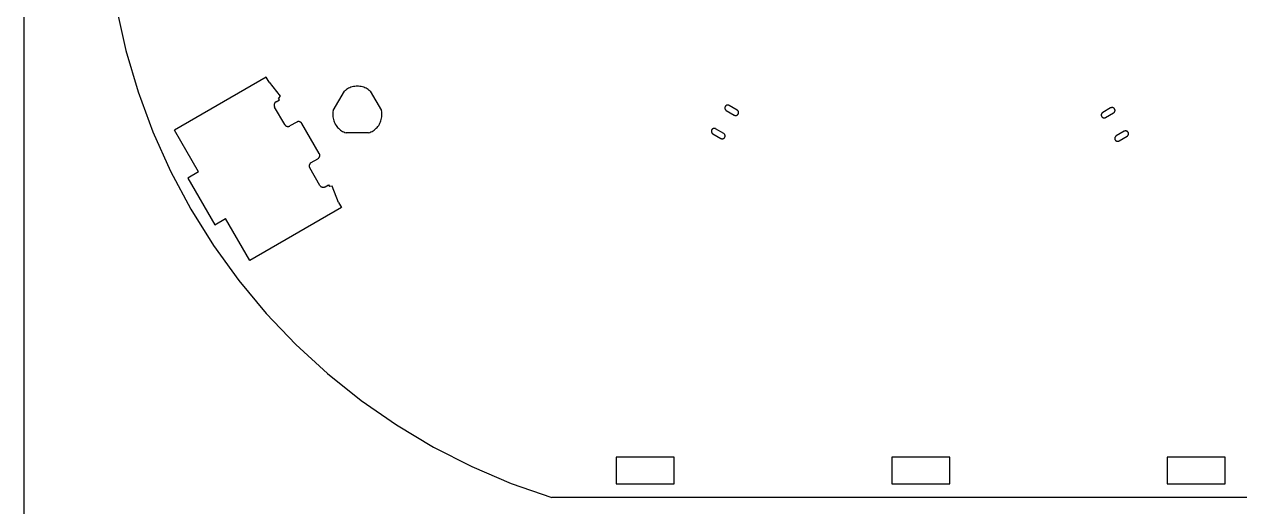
# Model space of a CAD drawing. Extents: x -22.1 to 21.9, y -13.2 to 13.2.
# Drawn here: x -22.09 to -9.67, y -4.43 to 0.51 of the extents above; entities that cross this region are included whole.
import ezdxf

# ---------------------------------------------------------------- set-up
doc = ezdxf.new("R2010")
doc.units = 0
doc.header["$MEASUREMENT"] = 0
doc.layers.get('0').update_dxf_attribs({"linetype": 'CONTINUOUS'})

msp = doc.modelspace()

# ---------------------------------------------------------------- linework, layer by layer
for p, q in [((-22.093, -13.183), (-22.093, 12.848)), ((-21.15, 0.669), (-21.055, 0.239)), ((-21.055, 0.239), (-20.93, -0.182)), ((-19.62, -0.033), (-20.558, -0.575)), ((-19.591, -0.085), (-19.62, -0.033)), ((-19.591, -0.085), (-19.477, -0.226)), ((-20.93, -0.182), (-20.778, -0.594)), ((-19.477, -0.226), (-19.496, -0.249)), ((-18.935, -0.375), (-18.821, -0.177)), ((-18.811, -0.168), (-18.821, -0.177)), ((-18.8, -0.16), (-18.811, -0.168)), ((-18.789, -0.153), (-18.8, -0.16)), ((-18.778, -0.147), (-18.789, -0.153)), ((-18.766, -0.141), (-18.778, -0.147)), ((-18.754, -0.136), (-18.766, -0.141)), ((-18.741, -0.132), (-18.754, -0.136)), ((-18.728, -0.129), (-18.741, -0.132)), ((-18.715, -0.127), (-18.728, -0.129)), ((-18.702, -0.125), (-18.715, -0.127)), ((-18.689, -0.125), (-18.702, -0.125)), ((-18.676, -0.125), (-18.689, -0.125)), ((-18.663, -0.127), (-18.676, -0.125)), ((-18.65, -0.129), (-18.663, -0.127)), ((-18.637, -0.132), (-18.65, -0.129)), ((-18.624, -0.136), (-18.637, -0.132)), ((-18.612, -0.141), (-18.624, -0.136)), ((-18.6, -0.147), (-18.612, -0.141)), ((-18.588, -0.153), (-18.6, -0.147)), ((-18.577, -0.16), (-18.588, -0.153)), ((-18.567, -0.168), (-18.577, -0.16)), ((-18.557, -0.177), (-18.567, -0.168)), ((-18.557, -0.177), (-18.442, -0.375)), ((-19.539, -0.311), (-19.54, -0.313)), ((-19.54, -0.313), (-19.54, -0.316)), ((-19.54, -0.316), (-19.54, -0.318)), ((-19.54, -0.318), (-19.54, -0.321)), ((-19.54, -0.321), (-19.54, -0.324)), ((-19.54, -0.324), (-19.539, -0.327)), ((-19.538, -0.308), (-19.539, -0.311)), ((-19.539, -0.327), (-19.539, -0.329)), ((-19.539, -0.329), (-19.538, -0.332)), ((-19.537, -0.305), (-19.538, -0.308)), ((-19.538, -0.332), (-19.537, -0.334)), ((-19.536, -0.303), (-19.537, -0.305)), ((-19.537, -0.334), (-19.536, -0.337)), ((-19.535, -0.3), (-19.536, -0.303)), ((-19.536, -0.337), (-19.535, -0.339)), ((-19.534, -0.298), (-19.535, -0.3)), ((-19.431, -0.518), (-19.535, -0.339)), ((-19.532, -0.296), (-19.534, -0.298)), ((-19.531, -0.294), (-19.532, -0.296)), ((-19.529, -0.292), (-19.531, -0.294)), ((-19.527, -0.29), (-19.529, -0.292)), ((-19.525, -0.288), (-19.527, -0.29)), ((-19.523, -0.287), (-19.525, -0.288)), ((-19.52, -0.285), (-19.523, -0.287)), ((-19.52, -0.285), (-19.486, -0.266)), ((-19.486, -0.266), (-19.496, -0.249)), ((-14.932, -0.341), (-14.933, -0.342)), ((-14.933, -0.342), (-14.933, -0.344)), ((-14.933, -0.344), (-14.933, -0.346)), ((-14.933, -0.346), (-14.933, -0.348)), ((-14.933, -0.348), (-14.933, -0.35)), ((-14.933, -0.35), (-14.933, -0.352)), ((-14.933, -0.352), (-14.933, -0.354)), ((-14.933, -0.354), (-14.932, -0.356)), ((-14.931, -0.337), (-14.932, -0.339)), ((-14.932, -0.339), (-14.932, -0.341)), ((-14.932, -0.356), (-14.932, -0.358)), ((-14.932, -0.358), (-14.931, -0.36)), ((-14.93, -0.335), (-14.931, -0.337)), ((-14.931, -0.36), (-14.93, -0.361)), ((-14.929, -0.333), (-14.93, -0.335)), ((-14.93, -0.361), (-14.929, -0.363)), ((-14.928, -0.332), (-14.929, -0.333)), ((-14.929, -0.363), (-14.928, -0.365)), ((-14.927, -0.33), (-14.928, -0.332)), ((-14.928, -0.365), (-14.927, -0.366)), ((-14.926, -0.329), (-14.927, -0.33)), ((-14.927, -0.366), (-14.926, -0.368)), ((-14.925, -0.327), (-14.926, -0.329)), ((-14.926, -0.368), (-14.925, -0.369)), ((-14.923, -0.326), (-14.925, -0.327)), ((-14.925, -0.369), (-14.923, -0.37)), ((-14.922, -0.325), (-14.923, -0.326)), ((-14.923, -0.37), (-14.922, -0.372)), ((-14.92, -0.324), (-14.922, -0.325)), ((-14.922, -0.372), (-14.92, -0.373)), ((-14.919, -0.323), (-14.92, -0.324)), ((-14.917, -0.322), (-14.919, -0.323)), ((-14.915, -0.321), (-14.917, -0.322)), ((-14.913, -0.32), (-14.915, -0.321)), ((-14.912, -0.32), (-14.913, -0.32)), ((-14.91, -0.319), (-14.912, -0.32)), ((-14.908, -0.319), (-14.91, -0.319)), ((-14.906, -0.319), (-14.908, -0.319)), ((-14.904, -0.319), (-14.906, -0.319)), ((-14.902, -0.319), (-14.904, -0.319)), ((-14.9, -0.319), (-14.902, -0.319)), ((-14.898, -0.319), (-14.9, -0.319)), ((-14.896, -0.32), (-14.898, -0.319)), ((-14.894, -0.32), (-14.896, -0.32)), ((-14.893, -0.321), (-14.894, -0.32)), ((-14.891, -0.322), (-14.893, -0.321)), ((-14.889, -0.323), (-14.891, -0.322)), ((-14.807, -0.37), (-14.889, -0.323)), ((-14.806, -0.371), (-14.807, -0.37)), ((-14.804, -0.372), (-14.806, -0.371)), ((-14.803, -0.373), (-14.804, -0.372)), ((-10.99, -0.348), (-11.071, -0.395)), ((-10.988, -0.347), (-10.99, -0.348)), ((-10.986, -0.346), (-10.988, -0.347)), ((-10.984, -0.346), (-10.986, -0.346)), ((-10.982, -0.345), (-10.984, -0.346)), ((-10.981, -0.345), (-10.982, -0.345)), ((-10.979, -0.344), (-10.981, -0.345)), ((-10.977, -0.344), (-10.979, -0.344)), ((-10.975, -0.344), (-10.977, -0.344)), ((-10.973, -0.344), (-10.975, -0.344)), ((-10.971, -0.344), (-10.973, -0.344)), ((-10.969, -0.345), (-10.971, -0.344)), ((-10.967, -0.345), (-10.969, -0.345)), ((-10.965, -0.346), (-10.967, -0.345)), ((-10.963, -0.346), (-10.965, -0.346)), ((-10.962, -0.347), (-10.963, -0.346)), ((-10.96, -0.348), (-10.962, -0.347)), ((-10.958, -0.349), (-10.96, -0.348)), ((-10.957, -0.35), (-10.958, -0.349)), ((-10.955, -0.351), (-10.957, -0.35)), ((-10.954, -0.353), (-10.955, -0.351)), ((-10.953, -0.354), (-10.954, -0.353)), ((-10.951, -0.356), (-10.953, -0.354)), ((-10.95, -0.357), (-10.951, -0.356)), ((-10.949, -0.359), (-10.95, -0.357)), ((-10.948, -0.361), (-10.949, -0.359)), ((-10.947, -0.362), (-10.948, -0.361)), ((-10.947, -0.364), (-10.947, -0.362)), ((-10.946, -0.366), (-10.947, -0.364)), ((-10.946, -0.368), (-10.946, -0.366)), ((-10.945, -0.37), (-10.946, -0.368)), ((-10.945, -0.372), (-10.945, -0.37)), ((-10.945, -0.374), (-10.945, -0.372)), ((-19.309, -0.493), (-19.378, -0.532)), ((-19.307, -0.492), (-19.309, -0.493)), ((-19.305, -0.491), (-19.307, -0.492)), ((-19.302, -0.49), (-19.305, -0.491)), ((-19.3, -0.489), (-19.302, -0.49)), ((-19.297, -0.488), (-19.3, -0.489)), ((-19.294, -0.488), (-19.297, -0.488)), ((-19.292, -0.488), (-19.294, -0.488)), ((-19.289, -0.488), (-19.292, -0.488)), ((-19.286, -0.488), (-19.289, -0.488)), ((-19.284, -0.488), (-19.286, -0.488)), ((-19.281, -0.489), (-19.284, -0.488)), ((-19.278, -0.49), (-19.281, -0.489)), ((-19.276, -0.49), (-19.278, -0.49)), ((-19.273, -0.491), (-19.276, -0.49)), ((-19.271, -0.493), (-19.273, -0.491)), ((-19.269, -0.494), (-19.271, -0.493)), ((-19.266, -0.496), (-19.269, -0.494)), ((-19.264, -0.497), (-19.266, -0.496)), ((-18.939, -0.401), (-18.94, -0.414)), ((-18.94, -0.414), (-18.94, -0.427)), ((-18.94, -0.427), (-18.939, -0.44)), ((-18.938, -0.388), (-18.939, -0.401)), ((-18.939, -0.44), (-18.937, -0.453)), ((-18.935, -0.375), (-18.938, -0.388)), ((-18.937, -0.453), (-18.934, -0.466)), ((-18.934, -0.466), (-18.93, -0.479)), ((-18.93, -0.479), (-18.926, -0.491)), ((-18.926, -0.491), (-18.92, -0.503)), ((-18.458, -0.503), (-18.452, -0.491)), ((-18.452, -0.491), (-18.448, -0.479)), ((-18.448, -0.479), (-18.444, -0.466)), ((-18.444, -0.466), (-18.441, -0.453)), ((-18.44, -0.388), (-18.442, -0.375)), ((-18.441, -0.453), (-18.439, -0.44)), ((-18.438, -0.401), (-18.44, -0.388)), ((-18.439, -0.44), (-18.438, -0.427)), ((-18.438, -0.414), (-18.438, -0.401)), ((-18.438, -0.427), (-18.438, -0.414)), ((-14.92, -0.373), (-14.919, -0.374)), ((-14.919, -0.374), (-14.837, -0.421)), ((-14.837, -0.421), (-14.835, -0.422)), ((-14.835, -0.422), (-14.833, -0.423)), ((-14.833, -0.423), (-14.832, -0.423)), ((-14.832, -0.423), (-14.83, -0.424)), ((-14.83, -0.424), (-14.828, -0.424)), ((-14.828, -0.424), (-14.826, -0.425)), ((-14.826, -0.425), (-14.824, -0.425)), ((-14.824, -0.425), (-14.822, -0.425)), ((-14.822, -0.425), (-14.82, -0.425)), ((-14.82, -0.425), (-14.818, -0.425)), ((-14.818, -0.425), (-14.816, -0.424)), ((-14.816, -0.424), (-14.814, -0.424)), ((-14.814, -0.424), (-14.813, -0.423)), ((-14.813, -0.423), (-14.811, -0.423)), ((-14.811, -0.423), (-14.809, -0.422)), ((-14.809, -0.422), (-14.807, -0.421)), ((-14.807, -0.421), (-14.806, -0.42)), ((-14.806, -0.42), (-14.804, -0.419)), ((-14.804, -0.419), (-14.803, -0.418)), ((-14.801, -0.375), (-14.803, -0.373)), ((-14.803, -0.418), (-14.801, -0.416)), ((-14.8, -0.376), (-14.801, -0.375)), ((-14.801, -0.416), (-14.8, -0.415)), ((-14.799, -0.378), (-14.8, -0.376)), ((-14.8, -0.415), (-14.799, -0.413)), ((-14.797, -0.379), (-14.799, -0.378)), ((-14.799, -0.413), (-14.797, -0.412)), ((-14.796, -0.381), (-14.797, -0.379)), ((-14.797, -0.412), (-14.796, -0.41)), ((-14.796, -0.382), (-14.796, -0.381)), ((-14.795, -0.384), (-14.796, -0.382)), ((-14.796, -0.409), (-14.795, -0.407)), ((-14.796, -0.41), (-14.796, -0.409)), ((-14.794, -0.386), (-14.795, -0.384)), ((-14.795, -0.407), (-14.794, -0.405)), ((-14.794, -0.388), (-14.794, -0.386)), ((-14.793, -0.39), (-14.794, -0.388)), ((-14.794, -0.403), (-14.793, -0.401)), ((-14.794, -0.405), (-14.794, -0.403)), ((-14.793, -0.392), (-14.793, -0.39)), ((-14.793, -0.394), (-14.793, -0.392)), ((-14.793, -0.395), (-14.793, -0.394)), ((-14.793, -0.397), (-14.793, -0.395)), ((-14.793, -0.399), (-14.793, -0.397)), ((-14.793, -0.401), (-14.793, -0.399)), ((-11.085, -0.413), (-11.086, -0.415)), ((-11.086, -0.415), (-11.086, -0.417)), ((-11.086, -0.417), (-11.086, -0.419)), ((-11.086, -0.419), (-11.086, -0.421)), ((-11.086, -0.421), (-11.086, -0.423)), ((-11.086, -0.423), (-11.086, -0.425)), ((-11.086, -0.425), (-11.086, -0.427)), ((-11.086, -0.427), (-11.085, -0.428)), ((-11.084, -0.41), (-11.085, -0.411)), ((-11.085, -0.411), (-11.085, -0.413)), ((-11.085, -0.428), (-11.085, -0.43)), ((-11.085, -0.43), (-11.084, -0.432)), ((-11.083, -0.408), (-11.084, -0.41)), ((-11.084, -0.432), (-11.083, -0.434)), ((-11.082, -0.406), (-11.083, -0.408)), ((-11.083, -0.434), (-11.082, -0.436)), ((-11.081, -0.404), (-11.082, -0.406)), ((-11.082, -0.436), (-11.081, -0.437)), ((-11.08, -0.403), (-11.081, -0.404)), ((-11.081, -0.437), (-11.08, -0.439)), ((-11.079, -0.401), (-11.08, -0.403)), ((-11.08, -0.439), (-11.079, -0.44)), ((-11.077, -0.4), (-11.079, -0.401)), ((-11.079, -0.44), (-11.077, -0.442)), ((-11.076, -0.399), (-11.077, -0.4)), ((-11.077, -0.442), (-11.076, -0.443)), ((-11.075, -0.397), (-11.076, -0.399)), ((-11.076, -0.443), (-11.075, -0.444)), ((-11.073, -0.396), (-11.075, -0.397)), ((-11.075, -0.444), (-11.073, -0.445)), ((-11.071, -0.395), (-11.073, -0.396)), ((-11.073, -0.445), (-11.071, -0.446)), ((-11.071, -0.446), (-11.07, -0.447)), ((-11.07, -0.447), (-11.068, -0.448)), ((-11.068, -0.448), (-11.066, -0.449)), ((-11.066, -0.449), (-11.064, -0.449)), ((-11.064, -0.449), (-11.062, -0.45)), ((-11.062, -0.45), (-11.06, -0.45)), ((-11.06, -0.45), (-11.059, -0.45)), ((-11.059, -0.45), (-11.057, -0.45)), ((-11.057, -0.45), (-11.055, -0.45)), ((-11.055, -0.45), (-11.053, -0.45)), ((-11.053, -0.45), (-11.051, -0.45)), ((-11.051, -0.45), (-11.049, -0.449)), ((-11.049, -0.449), (-11.047, -0.449)), ((-11.047, -0.449), (-11.045, -0.448)), ((-11.045, -0.448), (-11.044, -0.447)), ((-11.044, -0.447), (-11.042, -0.446)), ((-11.042, -0.446), (-10.96, -0.399)), ((-10.96, -0.399), (-10.958, -0.398)), ((-10.958, -0.398), (-10.957, -0.397)), ((-10.957, -0.397), (-10.955, -0.396)), ((-10.955, -0.396), (-10.954, -0.394)), ((-10.954, -0.394), (-10.953, -0.393)), ((-10.953, -0.393), (-10.951, -0.392)), ((-10.951, -0.392), (-10.95, -0.39)), ((-10.95, -0.39), (-10.949, -0.388)), ((-10.949, -0.388), (-10.948, -0.387)), ((-10.948, -0.387), (-10.947, -0.385)), ((-10.947, -0.383), (-10.946, -0.381)), ((-10.947, -0.385), (-10.947, -0.383)), ((-10.946, -0.379), (-10.945, -0.377)), ((-10.946, -0.381), (-10.946, -0.379)), ((-10.945, -0.376), (-10.945, -0.374)), ((-10.945, -0.377), (-10.945, -0.376)), ((-20.778, -0.594), (-20.598, -0.995)), ((-20.311, -1.003), (-20.558, -0.575)), ((-19.431, -0.518), (-19.43, -0.52)), ((-19.43, -0.52), (-19.428, -0.523)), ((-19.428, -0.523), (-19.427, -0.525)), ((-19.427, -0.525), (-19.425, -0.527)), ((-19.425, -0.527), (-19.423, -0.528)), ((-19.423, -0.528), (-19.421, -0.53)), ((-19.421, -0.53), (-19.419, -0.532)), ((-19.419, -0.532), (-19.416, -0.533)), ((-19.416, -0.533), (-19.414, -0.534)), ((-19.414, -0.534), (-19.411, -0.535)), ((-19.411, -0.535), (-19.409, -0.536)), ((-19.409, -0.536), (-19.406, -0.537)), ((-19.406, -0.537), (-19.404, -0.537)), ((-19.404, -0.537), (-19.401, -0.538)), ((-19.401, -0.538), (-19.398, -0.538)), ((-19.398, -0.538), (-19.396, -0.538)), ((-19.396, -0.538), (-19.393, -0.538)), ((-19.393, -0.538), (-19.39, -0.537)), ((-19.39, -0.537), (-19.388, -0.537)), ((-19.388, -0.537), (-19.385, -0.536)), ((-19.385, -0.536), (-19.382, -0.535)), ((-19.382, -0.535), (-19.38, -0.534)), ((-19.38, -0.534), (-19.378, -0.532)), ((-19.262, -0.499), (-19.264, -0.497)), ((-19.26, -0.501), (-19.262, -0.499)), ((-19.259, -0.503), (-19.26, -0.501)), ((-19.257, -0.505), (-19.259, -0.503)), ((-19.256, -0.508), (-19.257, -0.505)), ((-19.079, -0.814), (-19.256, -0.508)), ((-18.92, -0.503), (-18.914, -0.515)), ((-18.914, -0.515), (-18.907, -0.526)), ((-18.907, -0.526), (-18.899, -0.537)), ((-18.899, -0.537), (-18.891, -0.547)), ((-18.891, -0.547), (-18.882, -0.556)), ((-18.882, -0.556), (-18.872, -0.565)), ((-18.872, -0.565), (-18.862, -0.574)), ((-18.862, -0.574), (-18.851, -0.581)), ((-18.851, -0.581), (-18.84, -0.588)), ((-18.84, -0.588), (-18.828, -0.594)), ((-18.828, -0.594), (-18.816, -0.599)), ((-18.816, -0.599), (-18.803, -0.603)), ((-18.575, -0.603), (-18.803, -0.603)), ((-18.575, -0.603), (-18.562, -0.599)), ((-18.562, -0.599), (-18.55, -0.594)), ((-18.55, -0.594), (-18.538, -0.588)), ((-18.538, -0.588), (-18.527, -0.581)), ((-18.527, -0.581), (-18.516, -0.574)), ((-18.516, -0.574), (-18.506, -0.565)), ((-18.506, -0.565), (-18.496, -0.556)), ((-18.496, -0.556), (-18.487, -0.547)), ((-18.487, -0.547), (-18.479, -0.537)), ((-18.479, -0.537), (-18.471, -0.526)), ((-18.471, -0.526), (-18.464, -0.515)), ((-18.464, -0.515), (-18.458, -0.503)), ((-15.07, -0.58), (-15.071, -0.582)), ((-15.071, -0.582), (-15.071, -0.584)), ((-15.071, -0.584), (-15.071, -0.586)), ((-15.071, -0.586), (-15.071, -0.588)), ((-15.071, -0.588), (-15.071, -0.59)), ((-15.071, -0.59), (-15.071, -0.592)), ((-15.071, -0.592), (-15.07, -0.594)), ((-15.069, -0.577), (-15.07, -0.578)), ((-15.07, -0.578), (-15.07, -0.58)), ((-15.07, -0.594), (-15.07, -0.596)), ((-15.07, -0.596), (-15.069, -0.598)), ((-15.068, -0.573), (-15.069, -0.575)), ((-15.069, -0.575), (-15.069, -0.577)), ((-15.069, -0.598), (-15.068, -0.6)), ((-15.067, -0.571), (-15.068, -0.573)), ((-15.068, -0.6), (-15.067, -0.601)), ((-15.066, -0.57), (-15.067, -0.571)), ((-15.067, -0.601), (-15.066, -0.603)), ((-15.064, -0.568), (-15.066, -0.57)), ((-15.066, -0.603), (-15.065, -0.605)), ((-15.065, -0.605), (-15.064, -0.606)), ((-15.063, -0.567), (-15.064, -0.568)), ((-15.064, -0.606), (-15.063, -0.608)), ((-15.062, -0.565), (-15.063, -0.567)), ((-15.063, -0.608), (-15.061, -0.609)), ((-15.06, -0.564), (-15.062, -0.565)), ((-15.061, -0.609), (-15.06, -0.61)), ((-15.059, -0.563), (-15.06, -0.564)), ((-15.06, -0.61), (-15.058, -0.611)), ((-15.057, -0.562), (-15.059, -0.563)), ((-15.058, -0.611), (-15.056, -0.612)), ((-15.055, -0.561), (-15.057, -0.562)), ((-15.056, -0.612), (-14.975, -0.66)), ((-15.054, -0.56), (-15.055, -0.561)), ((-15.052, -0.559), (-15.054, -0.56)), ((-15.05, -0.559), (-15.052, -0.559)), ((-15.048, -0.558), (-15.05, -0.559)), ((-15.046, -0.558), (-15.048, -0.558)), ((-15.044, -0.557), (-15.046, -0.558)), ((-15.042, -0.557), (-15.044, -0.557)), ((-15.04, -0.557), (-15.042, -0.557)), ((-15.038, -0.558), (-15.04, -0.557)), ((-15.036, -0.558), (-15.038, -0.558)), ((-15.034, -0.558), (-15.036, -0.558)), ((-15.032, -0.559), (-15.034, -0.558)), ((-15.03, -0.56), (-15.032, -0.559)), ((-15.029, -0.56), (-15.03, -0.56)), ((-15.027, -0.561), (-15.029, -0.56)), ((-14.945, -0.609), (-15.027, -0.561)), ((-14.943, -0.61), (-14.945, -0.609)), ((-14.942, -0.611), (-14.943, -0.61)), ((-14.94, -0.612), (-14.942, -0.611)), ((-14.939, -0.613), (-14.94, -0.612)), ((-14.938, -0.615), (-14.939, -0.613)), ((-14.936, -0.616), (-14.938, -0.615)), ((-14.935, -0.618), (-14.936, -0.616)), ((-14.934, -0.62), (-14.935, -0.618)), ((-14.933, -0.621), (-14.934, -0.62)), ((-10.852, -0.587), (-10.934, -0.634)), ((-10.85, -0.586), (-10.852, -0.587)), ((-10.848, -0.585), (-10.85, -0.586)), ((-10.846, -0.584), (-10.848, -0.585)), ((-10.844, -0.584), (-10.846, -0.584)), ((-10.843, -0.583), (-10.844, -0.584)), ((-10.841, -0.583), (-10.843, -0.583)), ((-10.839, -0.583), (-10.841, -0.583)), ((-10.837, -0.583), (-10.839, -0.583)), ((-10.835, -0.583), (-10.837, -0.583)), ((-10.833, -0.583), (-10.835, -0.583)), ((-10.831, -0.583), (-10.833, -0.583)), ((-10.829, -0.584), (-10.831, -0.583)), ((-10.827, -0.584), (-10.829, -0.584)), ((-10.825, -0.585), (-10.827, -0.584)), ((-10.823, -0.586), (-10.825, -0.585)), ((-10.822, -0.587), (-10.823, -0.586)), ((-10.82, -0.588), (-10.822, -0.587)), ((-10.818, -0.589), (-10.82, -0.588)), ((-10.817, -0.591), (-10.818, -0.589)), ((-10.816, -0.592), (-10.817, -0.591)), ((-10.814, -0.593), (-10.816, -0.592)), ((-10.813, -0.595), (-10.814, -0.593)), ((-10.812, -0.597), (-10.813, -0.595)), ((-10.811, -0.598), (-10.812, -0.597)), ((-10.81, -0.6), (-10.811, -0.598)), ((-10.809, -0.602), (-10.81, -0.6)), ((-10.809, -0.604), (-10.809, -0.602)), ((-10.808, -0.606), (-10.809, -0.604)), ((-10.809, -0.621), (-10.808, -0.619)), ((-10.808, -0.608), (-10.808, -0.606)), ((-10.808, -0.61), (-10.808, -0.608)), ((-10.807, -0.612), (-10.808, -0.61)), ((-10.808, -0.616), (-10.807, -0.614)), ((-10.808, -0.617), (-10.808, -0.616)), ((-10.808, -0.619), (-10.808, -0.617)), ((-10.807, -0.614), (-10.807, -0.612)), ((-14.975, -0.66), (-14.973, -0.661)), ((-14.973, -0.661), (-14.971, -0.661)), ((-14.971, -0.661), (-14.969, -0.662)), ((-14.969, -0.662), (-14.967, -0.663)), ((-14.967, -0.663), (-14.965, -0.663)), ((-14.965, -0.663), (-14.963, -0.663)), ((-14.963, -0.663), (-14.961, -0.664)), ((-14.961, -0.664), (-14.96, -0.664)), ((-14.96, -0.664), (-14.958, -0.664)), ((-14.958, -0.664), (-14.956, -0.663)), ((-14.956, -0.663), (-14.954, -0.663)), ((-14.954, -0.663), (-14.952, -0.663)), ((-14.952, -0.663), (-14.95, -0.662)), ((-14.95, -0.662), (-14.948, -0.661)), ((-14.948, -0.661), (-14.946, -0.66)), ((-14.946, -0.66), (-14.945, -0.659)), ((-14.945, -0.659), (-14.943, -0.658)), ((-14.943, -0.658), (-14.941, -0.657)), ((-14.941, -0.657), (-14.94, -0.656)), ((-14.94, -0.656), (-14.938, -0.654)), ((-14.938, -0.654), (-14.937, -0.653)), ((-14.937, -0.653), (-14.936, -0.651)), ((-14.936, -0.651), (-14.935, -0.65)), ((-14.935, -0.65), (-14.934, -0.648)), ((-14.934, -0.648), (-14.933, -0.646)), ((-14.932, -0.623), (-14.933, -0.621)), ((-14.933, -0.646), (-14.932, -0.644)), ((-14.932, -0.625), (-14.932, -0.623)), ((-14.931, -0.627), (-14.932, -0.625)), ((-14.932, -0.643), (-14.931, -0.641)), ((-14.932, -0.644), (-14.932, -0.643)), ((-14.931, -0.629), (-14.931, -0.627)), ((-14.93, -0.631), (-14.931, -0.629)), ((-14.931, -0.639), (-14.93, -0.637)), ((-14.931, -0.641), (-14.931, -0.639)), ((-14.93, -0.633), (-14.93, -0.631)), ((-14.93, -0.635), (-14.93, -0.633)), ((-14.93, -0.637), (-14.93, -0.635)), ((-10.947, -0.652), (-10.948, -0.654)), ((-10.948, -0.654), (-10.948, -0.656)), ((-10.948, -0.656), (-10.948, -0.658)), ((-10.948, -0.658), (-10.948, -0.66)), ((-10.948, -0.66), (-10.948, -0.662)), ((-10.948, -0.662), (-10.948, -0.664)), ((-10.948, -0.664), (-10.948, -0.666)), ((-10.948, -0.666), (-10.947, -0.668)), ((-10.946, -0.649), (-10.947, -0.65)), ((-10.947, -0.65), (-10.947, -0.652)), ((-10.947, -0.668), (-10.946, -0.67)), ((-10.945, -0.647), (-10.946, -0.649)), ((-10.946, -0.67), (-10.946, -0.672)), ((-10.946, -0.672), (-10.945, -0.673)), ((-10.944, -0.643), (-10.945, -0.645)), ((-10.945, -0.645), (-10.945, -0.647)), ((-10.945, -0.673), (-10.944, -0.675)), ((-10.942, -0.642), (-10.944, -0.643)), ((-10.944, -0.675), (-10.943, -0.677)), ((-10.943, -0.677), (-10.942, -0.678)), ((-10.941, -0.64), (-10.942, -0.642)), ((-10.942, -0.678), (-10.94, -0.68)), ((-10.94, -0.639), (-10.941, -0.64)), ((-10.938, -0.637), (-10.94, -0.639)), ((-10.94, -0.68), (-10.939, -0.681)), ((-10.939, -0.681), (-10.937, -0.682)), ((-10.937, -0.636), (-10.938, -0.637)), ((-10.935, -0.635), (-10.937, -0.636)), ((-10.937, -0.682), (-10.936, -0.684)), ((-10.936, -0.684), (-10.934, -0.685)), ((-10.934, -0.634), (-10.935, -0.635)), ((-10.934, -0.685), (-10.932, -0.686)), ((-10.932, -0.686), (-10.931, -0.687)), ((-10.931, -0.687), (-10.929, -0.687)), ((-10.929, -0.687), (-10.927, -0.688)), ((-10.927, -0.688), (-10.925, -0.688)), ((-10.925, -0.688), (-10.923, -0.689)), ((-10.923, -0.689), (-10.921, -0.689)), ((-10.921, -0.689), (-10.919, -0.689)), ((-10.919, -0.689), (-10.917, -0.689)), ((-10.917, -0.689), (-10.915, -0.689)), ((-10.915, -0.689), (-10.913, -0.688)), ((-10.913, -0.688), (-10.911, -0.688)), ((-10.911, -0.688), (-10.909, -0.687)), ((-10.909, -0.687), (-10.908, -0.687)), ((-10.908, -0.687), (-10.906, -0.686)), ((-10.906, -0.686), (-10.904, -0.685)), ((-10.904, -0.685), (-10.822, -0.638)), ((-10.822, -0.638), (-10.821, -0.637)), ((-10.821, -0.637), (-10.819, -0.636)), ((-10.819, -0.636), (-10.817, -0.634)), ((-10.817, -0.634), (-10.816, -0.633)), ((-10.816, -0.633), (-10.815, -0.632)), ((-10.815, -0.632), (-10.813, -0.63)), ((-10.813, -0.63), (-10.812, -0.628)), ((-10.812, -0.628), (-10.811, -0.627)), ((-10.811, -0.627), (-10.81, -0.625)), ((-10.81, -0.623), (-10.809, -0.621)), ((-10.81, -0.625), (-10.81, -0.623)), ((-19.161, -0.908), (-19.093, -0.868)), ((-19.093, -0.868), (-19.091, -0.867)), ((-19.091, -0.867), (-19.088, -0.865)), ((-19.088, -0.865), (-19.086, -0.863)), ((-19.086, -0.863), (-19.084, -0.862)), ((-19.084, -0.862), (-19.083, -0.86)), ((-19.083, -0.86), (-19.081, -0.858)), ((-19.081, -0.858), (-19.079, -0.855)), ((-19.077, -0.817), (-19.079, -0.814)), ((-19.079, -0.855), (-19.078, -0.853)), ((-19.078, -0.853), (-19.077, -0.851)), ((-19.076, -0.819), (-19.077, -0.817)), ((-19.077, -0.851), (-19.076, -0.848)), ((-19.075, -0.822), (-19.076, -0.819)), ((-19.076, -0.848), (-19.075, -0.846)), ((-19.074, -0.824), (-19.075, -0.822)), ((-19.075, -0.846), (-19.074, -0.843)), ((-19.074, -0.827), (-19.074, -0.824)), ((-19.073, -0.83), (-19.074, -0.827)), ((-19.074, -0.84), (-19.073, -0.838)), ((-19.074, -0.843), (-19.074, -0.84)), ((-19.073, -0.832), (-19.073, -0.83)), ((-19.073, -0.835), (-19.073, -0.832)), ((-19.073, -0.838), (-19.073, -0.835)), ((-19.18, -0.935), (-19.181, -0.938)), ((-19.181, -0.938), (-19.181, -0.941)), ((-19.181, -0.941), (-19.181, -0.943)), ((-19.181, -0.943), (-19.181, -0.946)), ((-19.181, -0.946), (-19.18, -0.949)), ((-19.179, -0.93), (-19.18, -0.933)), ((-19.18, -0.933), (-19.18, -0.935)), ((-19.18, -0.949), (-19.18, -0.951)), ((-19.18, -0.951), (-19.179, -0.954)), ((-19.178, -0.928), (-19.179, -0.93)), ((-19.179, -0.954), (-19.178, -0.956)), ((-19.177, -0.925), (-19.178, -0.928)), ((-19.178, -0.956), (-19.177, -0.959)), ((-19.176, -0.923), (-19.177, -0.925)), ((-19.177, -0.959), (-19.176, -0.961)), ((-19.175, -0.92), (-19.176, -0.923)), ((-19.072, -1.14), (-19.176, -0.961)), ((-19.173, -0.918), (-19.175, -0.92)), ((-19.171, -0.916), (-19.173, -0.918)), ((-19.17, -0.914), (-19.171, -0.916)), ((-19.168, -0.912), (-19.17, -0.914)), ((-19.166, -0.911), (-19.168, -0.912)), ((-19.163, -0.909), (-19.166, -0.911)), ((-19.161, -0.908), (-19.163, -0.909)), ((-20.598, -0.995), (-20.391, -1.383)), ((-20.311, -1.003), (-20.422, -1.067)), ((-20.422, -1.067), (-20.146, -1.544)), ((-19.072, -1.14), (-19.071, -1.143)), ((-19.071, -1.143), (-19.069, -1.145)), ((-19.069, -1.145), (-19.067, -1.147)), ((-19.067, -1.147), (-19.066, -1.149)), ((-19.066, -1.149), (-19.064, -1.151)), ((-19.064, -1.151), (-19.062, -1.152)), ((-19.062, -1.152), (-19.059, -1.154)), ((-19.059, -1.154), (-19.057, -1.155)), ((-19.057, -1.155), (-19.055, -1.156)), ((-19.055, -1.156), (-19.052, -1.157)), ((-19.052, -1.157), (-19.05, -1.158)), ((-19.05, -1.158), (-19.047, -1.159)), ((-19.047, -1.159), (-19.044, -1.16)), ((-19.044, -1.16), (-19.042, -1.16)), ((-19.042, -1.16), (-19.039, -1.16)), ((-19.039, -1.16), (-19.036, -1.16)), ((-19.036, -1.16), (-19.034, -1.16)), ((-19.034, -1.16), (-19.031, -1.159)), ((-19.031, -1.159), (-19.028, -1.159)), ((-19.028, -1.159), (-19.026, -1.158)), ((-19.026, -1.158), (-19.023, -1.157)), ((-19.023, -1.157), (-19.021, -1.156)), ((-19.021, -1.156), (-19.018, -1.155)), ((-19.018, -1.155), (-18.984, -1.135)), ((-18.984, -1.135), (-18.974, -1.152)), ((-18.945, -1.147), (-18.974, -1.152)), ((-18.88, -1.316), (-18.945, -1.147)), ((-18.88, -1.316), (-18.85, -1.367)), ((-20.391, -1.383), (-20.158, -1.756)), ((-20.146, -1.544), (-20.035, -1.48)), ((-19.788, -1.909), (-20.035, -1.48)), ((-18.85, -1.367), (-19.788, -1.909)), ((-20.158, -1.756), (-19.901, -2.113)), ((-19.901, -2.113), (-19.62, -2.451)), ((-19.62, -2.451), (-19.317, -2.77)), ((-19.317, -2.77), (-18.993, -3.067)), ((-18.993, -3.067), (-18.65, -3.342)), ((-18.65, -3.342), (-18.289, -3.592)), ((-18.289, -3.592), (-17.912, -3.818)), ((-17.912, -3.818), (-17.52, -4.018)), ((-15.45, -3.923), (-16.043, -3.923)), ((-16.043, -3.923), (-16.043, -4.195)), ((-15.45, -4.195), (-15.45, -3.923)), ((-12.635, -3.923), (-13.228, -3.923)), ((-13.228, -3.923), (-13.228, -4.195)), ((-12.635, -4.195), (-12.635, -3.923)), ((-9.82, -3.923), (-10.413, -3.923)), ((-10.413, -3.923), (-10.413, -4.195)), ((-9.82, -4.195), (-9.82, -3.923)), ((-17.52, -4.018), (-17.116, -4.191)), ((-17.116, -4.191), (-16.701, -4.336)), ((-16.043, -4.195), (-15.45, -4.195)), ((-13.228, -4.195), (-12.635, -4.195)), ((-10.413, -4.195), (-9.82, -4.195)), ((-9.078, -4.336), (-16.701, -4.336))]:
    msp.add_line(p, q)

doc.saveas('drawing.dxf')
